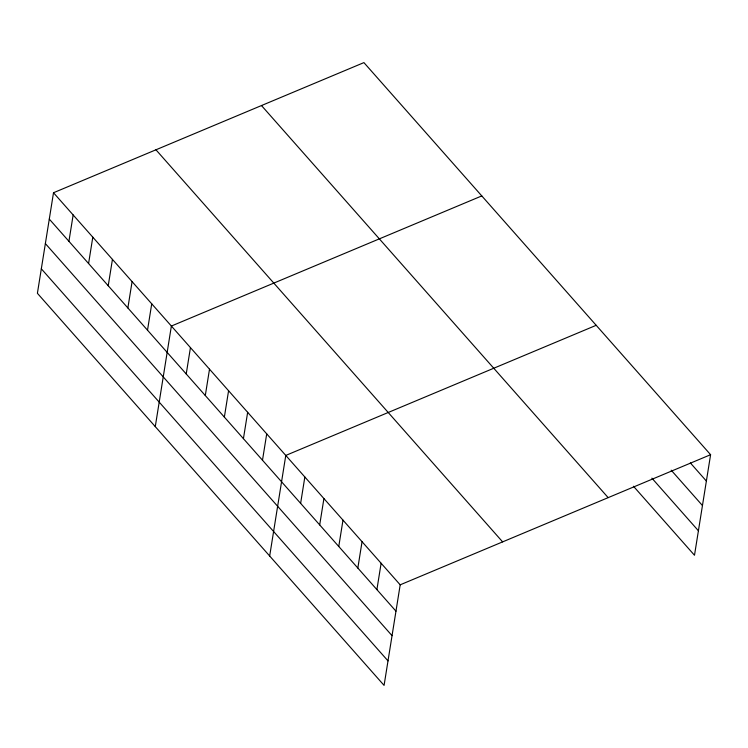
<?xml version="1.0" encoding="UTF-8"?>
<svg xmlns="http://www.w3.org/2000/svg" width="748" height="748" viewBox="0 0 748 748"><rect width="100%" height="100%" fill="white"/><g stroke="black" fill="none" stroke-linecap="round" stroke-linejoin="round"><path stroke-width="1.12" d="M53.51 192.741L37.4 293.3L384.079 685.392L400.189 584.824L53.51 192.741L363.921 62.608L710.6 454.7L694.49 555.259L633.472 486.256M68.928 241.305L73.154 214.957M88.582 263.52L92.799 237.172M108.226 285.745L112.443 259.388M127.871 307.961L132.087 281.613M147.515 330.177L151.732 303.828M155.275 426.612L171.376 326.044L481.787 195.92M186.224 373.963L190.45 347.614M205.298 395.524L209.515 369.175M224.363 417.094L228.579 390.736M243.427 438.655L247.653 412.307M262.492 460.216L266.718 433.868M269.673 555.998L285.783 455.429L596.193 325.305M300.631 503.348L304.847 477M319.695 524.918L323.921 498.561M338.769 546.479L342.986 520.131M357.834 568.041L362.051 541.692M376.899 589.611L381.125 563.253M400.189 584.824L710.6 454.7M690.367 462.937L706.383 481.048M671.19 470.174L702.456 505.536M651.891 478.15L698.417 530.771M261.482 105.552L608.161 497.635M155.949 149.796L502.628 541.879M49.284 219.089L395.963 611.172M45.366 243.577L392.046 635.669M41.327 268.812L388.006 660.895"/></g></svg>
